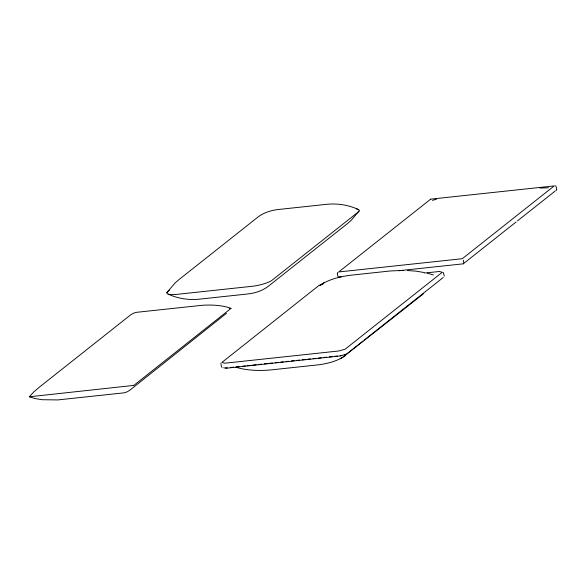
<?xml version="1.0" encoding="UTF-8"?>
<svg xmlns="http://www.w3.org/2000/svg" width="586" height="586" viewBox="0 0 586 586"><rect width="100%" height="100%" fill="white"/><g stroke="black" fill="none" stroke-linecap="round" stroke-linejoin="round"><path stroke-width="0.88" d="M220.9 363.166L221.369 366.462L222.035 367.437M337.294 273.384L337.924 272.38M556.7 189.549L556.077 190.553M133.432 385.705L231.045 308.368C221.882 305.094 211.986 304.713 202.353 305.269L136.274 312.353L133.366 313.254L130.722 314.807L39.68 386.899L33.929 391.814L29.3 396.795L35.211 398.583L42.192 399.718L57.831 399.93L124.144 392.825L127.045 391.909L129.674 390.342L226.518 313.268M230.943 308.5L229.236 308.558M359.137 210.938L351.029 220.497L347.286 223.742L267.538 286.876C261.817 290.978 254.91 293.132 247.973 293.945L198.398 299.263C188.099 300.127 177.595 298.494 168.197 294.143M166.929 292.509L175.177 282.87L178.935 279.632L258.587 216.564C264.33 212.484 271.237 210.33 278.182 209.517L327.493 204.228C337.844 203.342 348.399 204.983 357.878 209.312M443.272 277.464L364.463 339.873M169.347 290.253L167.911 291.389A16.24 3.597 -11.7 0 0 177.009 294.348L251.475 286.364A16.24 3.597 -11.7 0 0 272.072 280.218L358.156 212.066A16.24 3.597 -11.7 0 0 356.537 209.012M363.034 341.001L346.473 354.105L340.554 355.929L225.991 368.25L223.698 367.81M343.081 357.05L423.656 293.637M463.321 263.773L516.068 222.013M517.489 220.885L555.272 190.97M321.985 284.005C330.548 278.929 340.532 276.577 350.333 275.259L390.635 270.937L403.615 270.439M235.88 367.21C246.809 370.55 258.448 370.887 269.772 370.037L318.703 364.792C326.863 363.686 335.185 361.73 342.327 357.504M321.069 284.547L324.505 282.445M340.217 358.8L345.293 355.68M345.242 354.237L344.268 354.596M432.49 200.405L436.548 199.115M319.465 285.279L322.937 284.239M321.326 284.759L318.616 285.704L221.889 362.463L224.943 363.188L338.796 350.985L345.125 349.197L442.269 272.278L439.39 271.479L424.74 273.039M341.367 355.453L340.085 355.724M341.14 276.914L338.188 276.819M399.147 270.695L463.504 263.795M230.906 367.459L233.616 367.173M236.326 366.88L239.037 366.587M242.648 366.199L245.358 365.913M247.167 365.715L250.779 365.327M252.588 365.137L256.199 364.748M258.909 364.455L261.62 364.17M264.33 363.877L267.04 363.584M268.849 363.393L272.461 363.005M275.171 362.712L277.881 362.426M280.591 362.133L283.302 361.84M286.012 361.555L288.722 361.262M291.432 360.969L294.143 360.683M296.853 360.39L299.563 360.097M302.273 359.811L304.984 359.518M307.694 359.225L310.404 358.94M313.114 358.647L315.832 358.354M318.542 358.068L321.253 357.775M323.963 357.482L326.673 357.196M329.383 356.903L332.094 356.61M334.804 356.325L337.514 356.032M29.3 396.795L133.337 385.442M227.295 367.847L225.559 367.81M539.889 188.033L548.496 187.798M407.417 270.527L416.25 271.164L424.389 272.585M555.096 185.828L555.806 186.106M427.348 273.127L433.406 274.966M443.155 272.314L444.364 276.153M556.165 186.67L556.693 189.205M463.277 260.221L463.797 262.755M337.309 273.728L337.829 276.255M430.681 199.152L338.723 271.955L462.273 258.712L554.224 185.909L430.681 199.152"/></g></svg>
